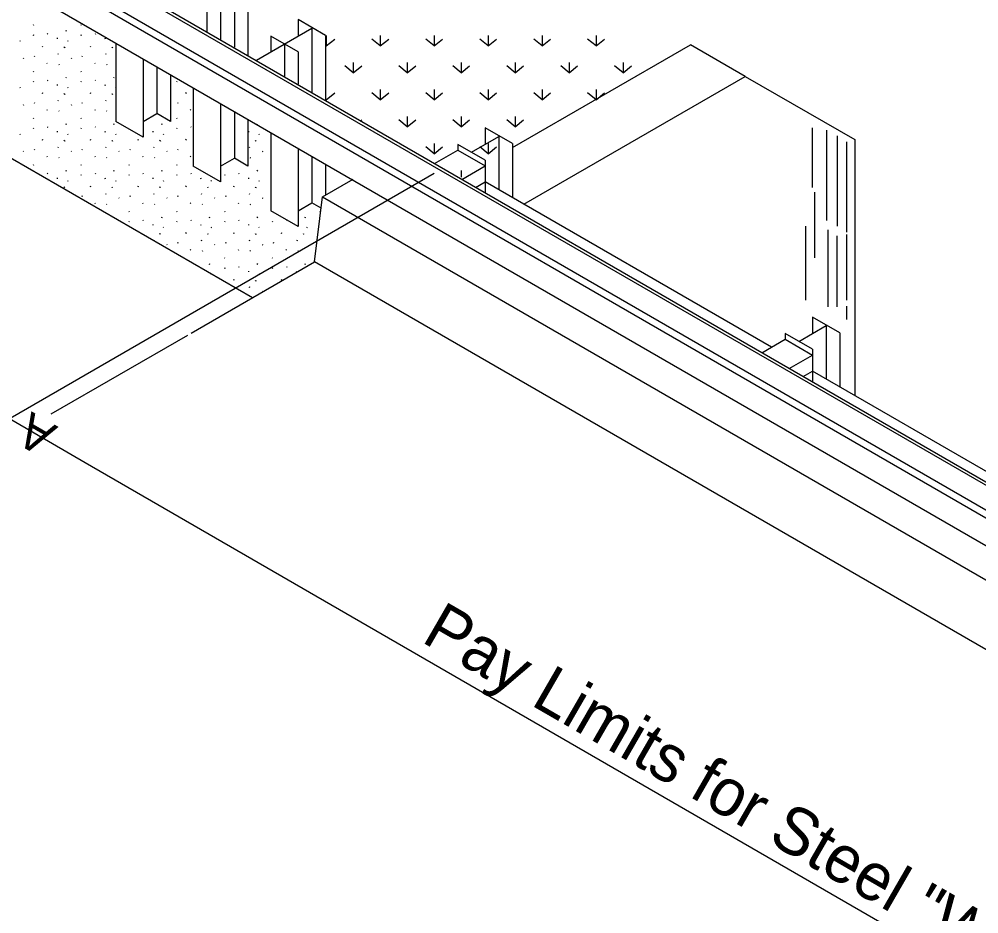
# Model space of a CAD drawing. Extents: x 1007 to 1035.5, y 1000.5 to 1021.5.
# Drawn here: x 1016.016 to 1018.862, y 1013.169 to 1015.821 of the extents above; entities that cross this region are included whole.
import ezdxf

# ---------------------------------------------------------------- set-up
doc = ezdxf.new("R2010")
doc.units = 0
doc.layers.add('Level 1', color=7, linetype='Continuous')

msp = doc.modelspace()

# ---------------------------------------------------------------- linework, layer by layer
at = {"layer": 'Level 1'}
for p, q in [((1020.5953, 1013.4498), (1013.6682, 1017.4489)), ((1020.6113, 1013.4498), (1013.6733, 1017.456)), ((1020.6113, 1013.3655), (1013.5974, 1017.4183)), ((1020.6083, 1013.3446), (1013.5974, 1017.3941)), ((1020.5953, 1013.2696), (1013.5302, 1017.3502)), ((1016.7074, 1014.9947), (1013.528, 1016.8308)), ((1016.2119, 1014.5055), (1012.9842, 1016.3703)), ((1016.6538, 1015.9285), (1016.6538, 1015.7373)), ((1016.6943, 1015.9051), (1016.6943, 1015.7139)), ((1016.5727, 1015.8796), (1016.5727, 1015.7842)), ((1016.6131, 1015.8563), (1016.6131, 1015.7608)), ((1016.9238, 1015.7726), (1016.8428, 1015.8194)), ((1016.8428, 1015.8194), (1016.8428, 1015.7705)), ((1016.0571, 1015.8048), (1016.0583, 1015.8031)), ((1016.1988, 1015.8048), (1016.2, 1015.8031)), ((1016.7196, 1015.6994), (1016.8833, 1015.7938)), ((1016.8833, 1015.7938), (1016.8833, 1015.6048)), ((1016.058, 1015.7728), (1016.0593, 1015.7755)), ((1016.0991, 1015.7786), (1016.1003, 1015.7768)), ((1016.1284, 1015.7654), (1016.1287, 1015.7628)), ((1016.1548, 1015.785), (1016.156, 1015.7877)), ((1016.1998, 1015.7728), (1016.201, 1015.7755)), ((1016.2409, 1015.7786), (1016.2421, 1015.7768)), ((1016.2702, 1015.7654), (1016.2705, 1015.7628)), ((1016.8428, 1015.7237), (1016.7617, 1015.7705)), ((1016.7617, 1015.7705), (1016.7617, 1015.7237)), ((1016.9238, 1015.7726), (1016.9238, 1015.5814)), ((1016.9266, 1015.772), (1016.9266, 1015.742)), ((1017.0866, 1015.772), (1017.0866, 1015.742)), ((1017.2466, 1015.772), (1017.2466, 1015.742)), ((1017.4066, 1015.772), (1017.4066, 1015.742)), ((1017.5666, 1015.772), (1017.5666, 1015.742)), ((1017.7266, 1015.772), (1017.7266, 1015.742)), ((1016.0173, 1015.7576), (1016.0185, 1015.7558)), ((1016.085, 1015.7385), (1016.0862, 1015.7412)), ((1016.1486, 1015.7385), (1016.1498, 1015.7368)), ((1016.1498, 1015.7378), (1016.151, 1015.7361)), ((1016.1592, 1015.7576), (1016.1603, 1015.7558)), ((1016.2268, 1015.7385), (1016.2279, 1015.7412)), ((1016.2904, 1015.7385), (1016.2916, 1015.7368)), ((1016.2916, 1015.7378), (1016.2928, 1015.7361)), ((1016.3028, 1015.7488), (1016.3028, 1015.5178)), ((1016.8022, 1015.7471), (1016.8022, 1015.6517)), ((1016.9266, 1015.742), (1016.9516, 1015.762)), ((1017.0866, 1015.742), (1017.0616, 1015.762)), ((1017.0866, 1015.742), (1017.1116, 1015.762)), ((1017.2466, 1015.742), (1017.2216, 1015.762)), ((1017.2466, 1015.742), (1017.2716, 1015.762)), ((1017.4066, 1015.742), (1017.3816, 1015.762)), ((1017.4066, 1015.742), (1017.4316, 1015.762)), ((1017.4786, 1015.44), (1018.0067, 1015.7449)), ((1017.5666, 1015.742), (1017.5416, 1015.762)), ((1017.5666, 1015.742), (1017.5916, 1015.762)), ((1017.7266, 1015.742), (1017.7016, 1015.762)), ((1017.7266, 1015.742), (1017.7516, 1015.762)), ((1018.169, 1015.6512), (1018.0067, 1015.7449)), ((1016.0278, 1015.7063), (1016.029, 1015.7045)), ((1016.061, 1015.7098), (1016.0622, 1015.7124)), ((1016.1312, 1015.7166), (1016.1323, 1015.7193)), ((1016.1697, 1015.7063), (1016.1708, 1015.7045)), ((1016.2028, 1015.7098), (1016.204, 1015.7124)), ((1016.2729, 1015.7166), (1016.2741, 1015.7193)), ((1016.8426, 1015.7238), (1016.8426, 1015.6283)), ((1016.098, 1015.6908), (1016.0992, 1015.689)), ((1016.133, 1015.6876), (1016.1342, 1015.6858)), ((1016.2398, 1015.6908), (1016.241, 1015.689)), ((1016.2748, 1015.6876), (1016.2759, 1015.6858)), ((1016.3837, 1015.7021), (1016.3837, 1015.4711)), ((1016.4243, 1015.6786), (1016.4243, 1015.5411)), ((1017.0066, 1015.662), (1016.9816, 1015.682)), ((1017.0066, 1015.692), (1017.0066, 1015.662)), ((1017.0066, 1015.662), (1017.0316, 1015.682)), ((1017.1666, 1015.662), (1017.1416, 1015.682)), ((1017.1666, 1015.692), (1017.1666, 1015.662)), ((1017.1666, 1015.662), (1017.1916, 1015.682)), ((1017.3266, 1015.662), (1017.3016, 1015.682)), ((1017.3266, 1015.692), (1017.3266, 1015.662)), ((1017.3266, 1015.662), (1017.3516, 1015.682)), ((1017.4866, 1015.662), (1017.4616, 1015.682)), ((1017.4866, 1015.692), (1017.4866, 1015.662)), ((1017.4866, 1015.662), (1017.5116, 1015.682)), ((1017.6466, 1015.662), (1017.6216, 1015.682)), ((1017.6466, 1015.692), (1017.6466, 1015.662)), ((1017.6466, 1015.662), (1017.6716, 1015.682)), ((1017.8066, 1015.662), (1017.7816, 1015.682)), ((1017.8066, 1015.692), (1017.8066, 1015.662)), ((1017.8066, 1015.662), (1017.8316, 1015.682)), ((1016.0571, 1015.6666), (1016.0583, 1015.6648)), ((1016.1548, 1015.6467), (1016.156, 1015.6493)), ((1016.1988, 1015.6666), (1016.2, 1015.6648)), ((1016.2966, 1015.6467), (1016.2978, 1015.6493)), ((1016.4649, 1015.6552), (1016.4649, 1015.5178)), ((1017.5123, 1015.272), (1018.169, 1015.6512)), ((1018.169, 1015.6512), (1018.4938, 1015.4637)), ((1016.058, 1015.6346), (1016.0593, 1015.6373)), ((1016.0991, 1015.6403), (1016.1003, 1015.6385)), ((1016.1284, 1015.6272), (1016.1287, 1015.6245)), ((1016.1998, 1015.6346), (1016.201, 1015.6373)), ((1016.2409, 1015.6403), (1016.2421, 1015.6385)), ((1016.2702, 1015.6272), (1016.2705, 1015.6245)), ((1016.4834, 1015.6346), (1016.4846, 1015.6373)), ((1016.0173, 1015.6193), (1016.0185, 1015.6175)), ((1016.085, 1015.6003), (1016.0862, 1015.6029)), ((1016.1486, 1015.6003), (1016.1498, 1015.5984)), ((1016.1498, 1015.5996), (1016.151, 1015.5978)), ((1016.1592, 1015.6193), (1016.1603, 1015.6175)), ((1016.2268, 1015.6003), (1016.2279, 1015.6029)), ((1016.2904, 1015.6003), (1016.2916, 1015.5984)), ((1016.2916, 1015.5996), (1016.2928, 1015.5978)), ((1016.3009, 1015.6193), (1016.3021, 1015.6175)), ((1016.5103, 1015.6003), (1016.5115, 1015.6029)), ((1016.5322, 1015.6163), (1016.5322, 1015.3854)), ((1016.9266, 1015.582), (1016.9516, 1015.602)), ((1017.0866, 1015.582), (1017.0616, 1015.602)), ((1017.0866, 1015.612), (1017.0866, 1015.582)), ((1017.0866, 1015.582), (1017.1116, 1015.602)), ((1017.2466, 1015.582), (1017.2216, 1015.602)), ((1017.2466, 1015.612), (1017.2466, 1015.582)), ((1017.2466, 1015.582), (1017.2716, 1015.602)), ((1017.4066, 1015.582), (1017.3816, 1015.602)), ((1017.4066, 1015.612), (1017.4066, 1015.582)), ((1017.4066, 1015.582), (1017.4316, 1015.602)), ((1017.5666, 1015.582), (1017.5416, 1015.602)), ((1017.5666, 1015.612), (1017.5666, 1015.582)), ((1017.5666, 1015.582), (1017.5916, 1015.602)), ((1017.7266, 1015.582), (1017.7016, 1015.602)), ((1017.7266, 1015.612), (1017.7266, 1015.582)), ((1017.7266, 1015.582), (1017.7516, 1015.602)), ((1016.0278, 1015.568), (1016.029, 1015.5663)), ((1016.061, 1015.5715), (1016.0622, 1015.5742)), ((1016.1312, 1015.5783), (1016.1323, 1015.5809)), ((1016.1697, 1015.568), (1016.1708, 1015.5663)), ((1016.2028, 1015.5715), (1016.204, 1015.5742)), ((1016.2729, 1015.5783), (1016.2741, 1015.5809)), ((1016.4863, 1015.5715), (1016.4876, 1015.5742)), ((1016.6131, 1015.5696), (1016.6131, 1015.3387)), ((1016.098, 1015.5525), (1016.0992, 1015.5508)), ((1016.133, 1015.5493), (1016.1342, 1015.5476)), ((1016.2398, 1015.5525), (1016.241, 1015.5508)), ((1016.2748, 1015.5493), (1016.2759, 1015.5476)), ((1016.3837, 1015.5177), (1016.4244, 1015.5412)), ((1016.4649, 1015.5178), (1016.4243, 1015.5412)), ((1016.5233, 1015.5525), (1016.5246, 1015.5508)), ((1016.6538, 1015.5461), (1016.6538, 1015.4087)), ((1016.0571, 1015.5283), (1016.0583, 1015.5265)), ((1016.1548, 1015.5084), (1016.156, 1015.5111)), ((1016.1988, 1015.5283), (1016.2, 1015.5265)), ((1016.2966, 1015.5084), (1016.2978, 1015.5111)), ((1016.3837, 1015.4711), (1016.3028, 1015.5178)), ((1016.4384, 1015.5084), (1016.4396, 1015.5111)), ((1016.4824, 1015.5283), (1016.4836, 1015.5265)), ((1016.6943, 1015.5227), (1016.6943, 1015.3853)), ((1016.722, 1015.5084), (1016.7228, 1015.5102)), ((1017.0292, 1015.5201), (1017.0316, 1015.522)), ((1017.1666, 1015.502), (1017.1416, 1015.522)), ((1017.1666, 1015.532), (1017.1666, 1015.502)), ((1017.1666, 1015.502), (1017.1916, 1015.522)), ((1017.3266, 1015.502), (1017.3016, 1015.522)), ((1017.3266, 1015.532), (1017.3266, 1015.502)), ((1017.3266, 1015.502), (1017.3516, 1015.522)), ((1017.4866, 1015.502), (1017.4616, 1015.522)), ((1017.4866, 1015.532), (1017.4866, 1015.502)), ((1017.4866, 1015.502), (1017.5116, 1015.522)), ((1017.6227, 1015.5211), (1017.6216, 1015.522)), ((1016.0173, 1015.481), (1016.0185, 1015.4793)), ((1016.058, 1015.4963), (1016.0593, 1015.4989)), ((1016.0991, 1015.502), (1016.1003, 1015.5003)), ((1016.1284, 1015.4888), (1016.1287, 1015.4862)), ((1016.1592, 1015.481), (1016.1603, 1015.4793)), ((1016.1998, 1015.4963), (1016.201, 1015.4989)), ((1016.2409, 1015.502), (1016.2421, 1015.5003)), ((1016.2702, 1015.4888), (1016.2705, 1015.4862)), ((1016.3009, 1015.481), (1016.3021, 1015.4793)), ((1016.412, 1015.4888), (1016.4123, 1015.4862)), ((1016.4428, 1015.481), (1016.4439, 1015.4793)), ((1016.4834, 1015.4963), (1016.4846, 1015.4989)), ((1016.5245, 1015.502), (1016.5257, 1015.5003)), ((1016.6956, 1015.4888), (1016.6958, 1015.4862)), ((1016.7263, 1015.481), (1016.7275, 1015.4793)), ((1016.7617, 1015.4838), (1016.7617, 1015.2529)), ((1017.4786, 1015.4517), (1017.3975, 1015.4985)), ((1017.3975, 1015.4985), (1017.3975, 1015.4496)), ((1018.3673, 1015.4991), (1018.3673, 1015.3213)), ((1018.4099, 1015.4913), (1018.4099, 1015.2235)), ((1016.085, 1015.4619), (1016.0862, 1015.4646)), ((1016.1486, 1015.4619), (1016.1498, 1015.4602)), ((1016.1498, 1015.4613), (1016.151, 1015.4595)), ((1016.2268, 1015.4619), (1016.2279, 1015.4646)), ((1016.2904, 1015.4619), (1016.2916, 1015.4602)), ((1016.2916, 1015.4613), (1016.2928, 1015.4595)), ((1016.3686, 1015.4619), (1016.3698, 1015.4646)), ((1016.4322, 1015.4619), (1016.4334, 1015.4602)), ((1016.4334, 1015.4613), (1016.4346, 1015.4595)), ((1016.5103, 1015.4619), (1016.5115, 1015.4646)), ((1016.7158, 1015.4619), (1016.717, 1015.4602)), ((1016.717, 1015.4613), (1016.7182, 1015.4595)), ((1017.2466, 1015.452), (1017.2466, 1015.422)), ((1017.3975, 1015.4028), (1017.3164, 1015.4496)), ((1017.3975, 1015.4028), (1017.3164, 1015.4496)), ((1017.3164, 1015.4496), (1017.3164, 1015.4324)), ((1017.357, 1015.4262), (1017.438, 1015.4729)), ((1017.4066, 1015.452), (1017.4066, 1015.422)), ((1017.438, 1015.4751), (1017.438, 1015.3148)), ((1017.4786, 1015.4517), (1017.4786, 1015.2914)), ((1018.4413, 1015.475), (1018.4413, 1015.2072)), ((1018.4688, 1015.4568), (1018.4688, 1015.1889)), ((1018.4938, 1015.4637), (1018.4938, 1014.7053)), ((1016.0278, 1015.4298), (1016.029, 1015.428)), ((1016.061, 1015.4332), (1016.0622, 1015.4358)), ((1016.1312, 1015.44), (1016.1323, 1015.4427)), ((1016.1697, 1015.4298), (1016.1708, 1015.428)), ((1016.2028, 1015.4332), (1016.204, 1015.4358)), ((1016.2729, 1015.44), (1016.2741, 1015.4427)), ((1016.3114, 1015.4298), (1016.3126, 1015.428)), ((1016.3446, 1015.4332), (1016.3458, 1015.4358)), ((1016.4148, 1015.44), (1016.4159, 1015.4427)), ((1016.4533, 1015.4298), (1016.4544, 1015.428)), ((1016.4863, 1015.4332), (1016.4876, 1015.4358)), ((1016.6983, 1015.44), (1016.6995, 1015.4427)), ((1016.7368, 1015.4298), (1016.738, 1015.428)), ((1016.8426, 1015.437), (1016.8426, 1015.2062)), ((1017.2466, 1015.422), (1017.2216, 1015.442)), ((1017.2466, 1015.422), (1017.2716, 1015.442)), ((1017.2471, 1015.3925), (1017.3164, 1015.4324)), ((1017.3164, 1015.4324), (1017.3975, 1015.3856)), ((1017.4066, 1015.422), (1017.3816, 1015.442)), ((1017.4066, 1015.422), (1017.4316, 1015.442)), ((1016.098, 1015.4143), (1016.0992, 1015.4125)), ((1016.133, 1015.4111), (1016.1342, 1015.4093)), ((1016.2398, 1015.4143), (1016.241, 1015.4125)), ((1016.2748, 1015.4111), (1016.2759, 1015.4093)), ((1016.3816, 1015.4143), (1016.3828, 1015.4125)), ((1016.4166, 1015.4111), (1016.4178, 1015.4093)), ((1016.5233, 1015.4143), (1016.5246, 1015.4125)), ((1016.6131, 1015.3853), (1016.6538, 1015.4088)), ((1016.6943, 1015.3853), (1016.6538, 1015.4088)), ((1016.7002, 1015.4111), (1016.7013, 1015.4093)), ((1016.8833, 1015.4135), (1016.8833, 1015.2762)), ((1017.3975, 1015.4028), (1017.3975, 1015.3071)), ((1015.8436, 1014.5546), (1017.2462, 1015.3643)), ((1016.0571, 1015.39), (1016.0583, 1015.3883)), ((1016.0991, 1015.3638), (1016.1003, 1015.362)), ((1016.1548, 1015.3702), (1016.156, 1015.3728)), ((1016.1988, 1015.39), (1016.2, 1015.3883)), ((1016.2409, 1015.3638), (1016.2421, 1015.362)), ((1016.2966, 1015.3702), (1016.2978, 1015.3728)), ((1016.3407, 1015.39), (1016.3418, 1015.3883)), ((1016.3827, 1015.3638), (1016.3838, 1015.362)), ((1016.4384, 1015.3702), (1016.4396, 1015.3728)), ((1016.4824, 1015.39), (1016.4836, 1015.3883)), ((1016.5245, 1015.3638), (1016.5257, 1015.362)), ((1016.6131, 1015.3387), (1016.5322, 1015.3854)), ((1016.6663, 1015.3638), (1016.6674, 1015.362)), ((1016.722, 1015.3702), (1016.7232, 1015.3728)), ((1016.9238, 1015.3901), (1016.9238, 1015.2993)), ((1017.3266, 1015.372), (1017.3266, 1015.3522)), ((1017.3282, 1015.3457), (1017.3975, 1015.3856)), ((1016.1284, 1015.3506), (1016.1287, 1015.3479)), ((1016.1592, 1015.3428), (1016.1603, 1015.341)), ((1016.1998, 1015.358), (1016.201, 1015.3607)), ((1016.2702, 1015.3506), (1016.2705, 1015.3479)), ((1016.3009, 1015.3428), (1016.3021, 1015.341)), ((1016.3416, 1015.358), (1016.3428, 1015.3607)), ((1016.412, 1015.3506), (1016.4123, 1015.3479)), ((1016.4428, 1015.3428), (1016.4439, 1015.341)), ((1016.4834, 1015.358), (1016.4846, 1015.3607)), ((1016.5538, 1015.3506), (1016.5541, 1015.3479)), ((1016.5845, 1015.3428), (1016.5857, 1015.341)), ((1016.6252, 1015.358), (1016.6264, 1015.3607)), ((1016.6956, 1015.3506), (1016.6958, 1015.3479)), ((1016.7263, 1015.3428), (1016.7275, 1015.341)), ((1016.9151, 1015.2943), (1017.0063, 1015.3464)), ((1017.3693, 1015.3219), (1017.3975, 1015.3383)), ((1018.2463, 1014.848), (1017.3975, 1015.3383)), ((1016.1486, 1015.3237), (1016.1498, 1015.3219)), ((1016.1498, 1015.323), (1016.151, 1015.3213)), ((1016.2268, 1015.3237), (1016.2279, 1015.3263)), ((1016.2904, 1015.3237), (1016.2916, 1015.3219)), ((1016.2916, 1015.323), (1016.2928, 1015.3213)), ((1016.3686, 1015.3237), (1016.3698, 1015.3263)), ((1016.4322, 1015.3237), (1016.4334, 1015.3219)), ((1016.4334, 1015.323), (1016.4346, 1015.3213)), ((1016.5103, 1015.3237), (1016.5115, 1015.3263)), ((1016.574, 1015.3237), (1016.5752, 1015.3219)), ((1016.5752, 1015.323), (1016.5763, 1015.3213)), ((1016.6522, 1015.3237), (1016.6533, 1015.3263)), ((1016.7158, 1015.3237), (1016.717, 1015.3219)), ((1016.717, 1015.323), (1016.7182, 1015.3213)), ((1018.3739, 1015.3078), (1018.3739, 1015.1133)), ((1016.2028, 1015.2949), (1016.204, 1015.2976)), ((1016.2729, 1015.3018), (1016.2741, 1015.3044)), ((1016.3114, 1015.2915), (1016.3126, 1015.2897)), ((1016.3446, 1015.2949), (1016.3458, 1015.2976)), ((1016.4148, 1015.3018), (1016.4159, 1015.3044)), ((1016.4533, 1015.2915), (1016.4544, 1015.2897)), ((1016.4863, 1015.2949), (1016.4876, 1015.2976)), ((1016.5565, 1015.3018), (1016.5577, 1015.3044)), ((1016.595, 1015.2915), (1016.5962, 1015.2897)), ((1016.6282, 1015.2949), (1016.6293, 1015.2976)), ((1016.6983, 1015.3018), (1016.6995, 1015.3044)), ((1016.7368, 1015.2915), (1016.738, 1015.2897)), ((1016.8916, 1015.101), (1016.9151, 1015.2943)), ((1016.9151, 1015.2943), (1020.4781, 1013.2372)), ((1016.2398, 1015.276), (1016.241, 1015.2743)), ((1016.2748, 1015.2728), (1016.2759, 1015.271)), ((1016.3407, 1015.2518), (1016.3418, 1015.25)), ((1016.3816, 1015.276), (1016.3828, 1015.2743)), ((1016.4166, 1015.2728), (1016.4178, 1015.271)), ((1016.4824, 1015.2518), (1016.4836, 1015.25)), ((1016.5233, 1015.276), (1016.5246, 1015.2743)), ((1016.5583, 1015.2728), (1016.5595, 1015.271)), ((1016.6243, 1015.2518), (1016.6254, 1015.25)), ((1016.6652, 1015.276), (1016.6663, 1015.2743)), ((1016.7002, 1015.2728), (1016.7013, 1015.271)), ((1016.8426, 1015.2062), (1016.7617, 1015.2529)), ((1016.8426, 1015.2528), (1016.8833, 1015.2763)), ((1016.9109, 1015.2603), (1016.8833, 1015.2763)), ((1016.9078, 1015.2518), (1016.909, 1015.25)), ((1016.2966, 1015.2319), (1016.2978, 1015.2346)), ((1016.3416, 1015.2198), (1016.3428, 1015.2224)), ((1016.3827, 1015.2255), (1016.3838, 1015.2238)), ((1016.4384, 1015.2319), (1016.4396, 1015.2346)), ((1016.4834, 1015.2198), (1016.4846, 1015.2224)), ((1016.5245, 1015.2255), (1016.5257, 1015.2238)), ((1016.5802, 1015.2319), (1016.5814, 1015.2346)), ((1016.6252, 1015.2198), (1016.6264, 1015.2224)), ((1016.6663, 1015.2255), (1016.6674, 1015.2238)), ((1016.722, 1015.2319), (1016.7232, 1015.2346)), ((1016.767, 1015.2198), (1016.7682, 1015.2224)), ((1016.8081, 1015.2255), (1016.8093, 1015.2238)), ((1016.8638, 1015.2319), (1016.865, 1015.2346)), ((1016.412, 1015.2123), (1016.4123, 1015.2097)), ((1016.4428, 1015.2045), (1016.4439, 1015.2027)), ((1016.5538, 1015.2123), (1016.5541, 1015.2097)), ((1016.5845, 1015.2045), (1016.5857, 1015.2027)), ((1016.6956, 1015.2123), (1016.6958, 1015.2097)), ((1016.7263, 1015.2045), (1016.7275, 1015.2027)), ((1016.8681, 1015.2045), (1016.8693, 1015.2027)), ((1018.3478, 1015.2071), (1018.3478, 1014.9877)), ((1018.4139, 1015.1961), (1018.4139, 1014.9678)), ((1016.4148, 1015.1637), (1016.4159, 1015.1662)), ((1016.4322, 1015.1854), (1016.4334, 1015.1837)), ((1016.4334, 1015.1848), (1016.4346, 1015.183)), ((1016.5103, 1015.1854), (1016.5115, 1015.1881)), ((1016.5565, 1015.1635), (1016.5577, 1015.1662)), ((1016.574, 1015.1854), (1016.5752, 1015.1837)), ((1016.5752, 1015.1848), (1016.5763, 1015.183)), ((1016.6522, 1015.1854), (1016.6533, 1015.1881)), ((1016.6983, 1015.1635), (1016.6995, 1015.1662)), ((1016.7158, 1015.1854), (1016.717, 1015.1837)), ((1016.717, 1015.1848), (1016.7182, 1015.183)), ((1016.7939, 1015.1854), (1016.7951, 1015.1881)), ((1016.8401, 1015.1635), (1016.8413, 1015.1662)), ((1016.8576, 1015.1854), (1016.8588, 1015.1837)), ((1016.8588, 1015.1848), (1016.8599, 1015.183)), ((1018.4405, 1015.1782), (1018.4405, 1014.9678)), ((1018.4688, 1015.182), (1018.4688, 1014.9875)), ((1016.4533, 1015.1532), (1016.4544, 1015.1514)), ((1016.4863, 1015.1567), (1016.4876, 1015.1593)), ((1016.5233, 1015.1378), (1016.5246, 1015.1359)), ((1016.595, 1015.1532), (1016.5962, 1015.1514)), ((1016.6282, 1015.1567), (1016.6293, 1015.1593)), ((1016.6652, 1015.1378), (1016.6663, 1015.1359)), ((1016.7368, 1015.1532), (1016.738, 1015.1514)), ((1016.7699, 1015.1567), (1016.7712, 1015.1593)), ((1016.8069, 1015.1378), (1016.8082, 1015.1359)), ((1016.8786, 1015.1532), (1016.8798, 1015.1514)), ((1016.5583, 1015.1345), (1016.5595, 1015.1328)), ((1016.6243, 1015.1135), (1016.6254, 1015.1118)), ((1016.7002, 1015.1345), (1016.7013, 1015.1328)), ((1016.766, 1015.1135), (1016.7672, 1015.1118)), ((1016.8419, 1015.1345), (1016.8431, 1015.1328)), ((1016.5255, 1014.8897), (1016.8916, 1015.101)), ((1016.5802, 1015.0936), (1016.5814, 1015.0963)), ((1016.6252, 1015.0815), (1016.6264, 1015.0842)), ((1016.6663, 1015.0873), (1016.6674, 1015.0854)), ((1016.722, 1015.0936), (1016.7232, 1015.0963)), ((1016.767, 1015.0815), (1016.7682, 1015.0842)), ((1016.8081, 1015.0873), (1016.8093, 1015.0854)), ((1016.8638, 1015.0936), (1016.865, 1015.0963)), ((1020.4546, 1013.0439), (1016.8916, 1015.101)), ((1016.5845, 1015.0662), (1016.5851, 1015.0653)), ((1016.6956, 1015.0741), (1016.6958, 1015.0714)), ((1016.7263, 1015.0662), (1016.7275, 1015.0644)), ((1016.8373, 1015.0741), (1016.8377, 1015.0714)), ((1016.6522, 1015.0472), (1016.6533, 1015.0498)), ((1016.6983, 1015.0252), (1016.6995, 1015.0278)), ((1016.7158, 1015.0472), (1016.717, 1015.0453)), ((1016.717, 1015.0465), (1016.7182, 1015.0447)), ((1016.7939, 1015.0472), (1016.7951, 1015.0498)), ((1016.7368, 1015.0149), (1016.738, 1015.0132)), ((1018.4688, 1014.9695), (1018.4688, 1014.9303)), ((1018.4497, 1014.891), (1018.3686, 1014.9378)), ((1018.3686, 1014.9378), (1018.3686, 1014.8889)), ((1018.328, 1014.8655), (1018.4091, 1014.9123)), ((1018.4091, 1014.9144), (1018.4091, 1014.7542)), ((1016.111, 1014.6503), (1016.5159, 1014.8841)), ((1018.3686, 1014.8421), (1018.2875, 1014.8889)), ((1018.3686, 1014.8421), (1018.2875, 1014.8889)), ((1018.2875, 1014.8889), (1018.2875, 1014.8718)), ((1018.4497, 1014.891), (1018.4497, 1014.7308)), ((1018.218, 1014.8318), (1018.2875, 1014.8718)), ((1018.2875, 1014.8718), (1018.3686, 1014.8249)), ((1018.2991, 1014.7849), (1018.3686, 1014.8249)), ((1018.3686, 1014.8421), (1018.3686, 1014.7448)), ((1018.3402, 1014.7612), (1018.3686, 1014.7776)), ((1019.2182, 1014.287), (1018.3686, 1014.7776)), ((1022.8374, 1010.6778), (1016.2119, 1014.5055))]:
    msp.add_line(p, q, dxfattribs=at)

# ---------------------------------------------------------------- texts
for s, height, rotation, p in [('A', 0.105, 149.9838, (1016.1328, 1014.6118)), ('Pay Limits for Steel "W" Beam     Guardrail (Single Face BR)', 0.14, 330, (1017.2049, 1013.9767))]:
    msp.add_text(s, height=height, rotation=rotation, dxfattribs=at).set_placement(p)

doc.saveas('drawing.dxf')
